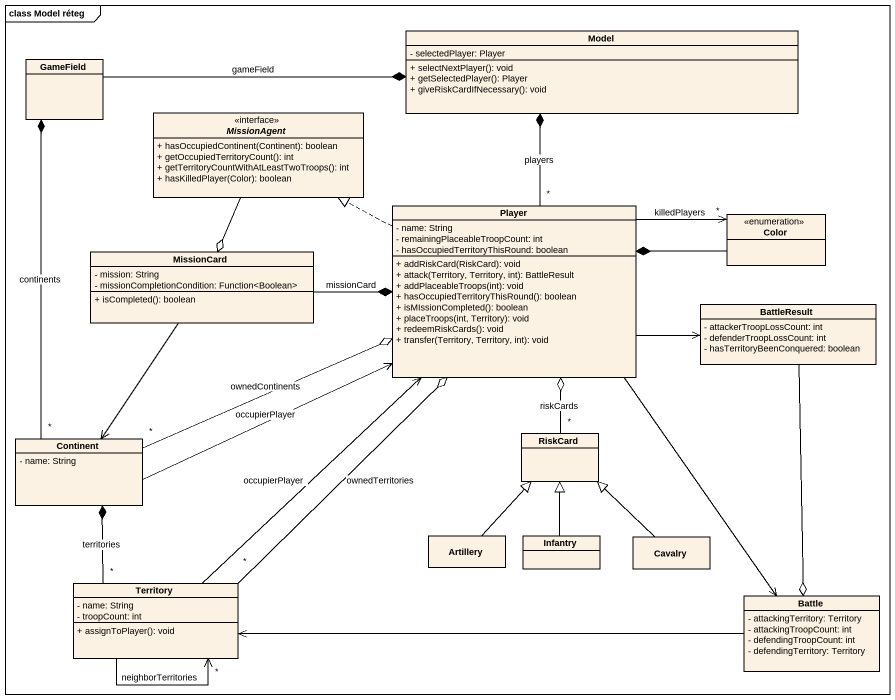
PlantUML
@startuml
mainframe class Model réteg
hide circle
hide empty members
skinparam classAttributeIconSize 0
class Model {
  - selectedPlayer: Player
  + selectNextPlayer(): void
  + getSelectedPlayer(): Player
  + giveRiskCardIfNecessary(): void
}
class GameField
interface MissionAgent {
  + hasOccupiedContinent(Continent): boolean
  + getOccupiedTerritoryCount(): int
  + getTerritoryCountWithAtLeastTwoTroops(): int
  + hasKilledPlayer(Color): boolean
}
class Player {
  - name: String
  - remainingPlaceableTroopCount: int
  - hasOccupiedTerritoryThisRound: boolean
  + addRiskCard(RiskCard): void
  + attack(Territory, Territory, int): BattleResult
  + addPlaceableTroops(int): void
  + hasOccupiedTerritoryThisRound(): boolean
  + isMIssionCompleted(): boolean
  + placeTroops(int, Territory): void
  + redeemRiskCards(): void
  + transfer(Territory, Territory, int): void
}
enum Color
class MissionCard {
  - mission: String
  - missionCompletionCondition: Function<Boolean>
  + isCompleted(): boolean
}
class BattleResult {
  - attackerTroopLossCount: int
  - defenderTroopLossCount: int
  - hasTerritoryBeenConquered: boolean
}
class Continent {
  - name: String
}
class RiskCard
class Artillery
class Infantry
class Cavalry
class Territory {
  - name: String
  - troopCount: int
  + assignToPlayer(): void
}
class Battle {
  - attackingTerritory: Territory
  - attackingTroopCount: int
  - defendingTroopCount: int
  - defendingTerritory: Territory
}
GameField -right-* Model : gameField
MissionAgent --o MissionCard
Player "*" -up-* Model : players
Player .left.|> MissionAgent
Player -right-> "*" Color : killedPlayers
Player -right-> BattleResult
Player --> Battle
Color -left-* Player
MissionCard -right-* Player : missionCard
MissionCard --> Continent
BattleResult --o Battle
Continent "*" -up-* GameField : continents
Continent "*" -right-o Player : ownedContinents
Continent -right-> Player : occupierPlayer
RiskCard "*" -up-o Player : riskCards
Artillery -up-|> RiskCard
Infantry -up-|> RiskCard
Cavalry -up-|> RiskCard
Territory -up-> Player : occupierPlayer
Territory "*" -up-o Player : ownedTerritories
Territory "*" -up-* Continent : territories
Territory --> "*" Territory : neighborTerritories
Battle -left-> Territory
@enduml
